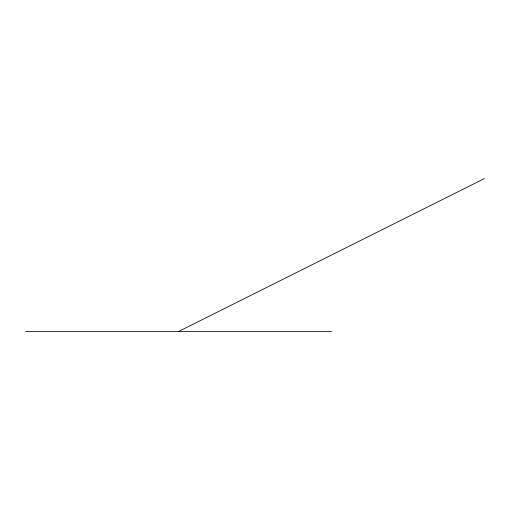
<?xml version="1.0" encoding="UTF-8"?>
<svg xmlns="http://www.w3.org/2000/svg" width="510" height="510" viewBox="0 0 510 510"><rect width="100%" height="100%" fill="white"/><g stroke="black" fill="none" stroke-linecap="round" stroke-linejoin="round"><path stroke-width="0.76" d="M178.5 331.5L484.5 178.5M25.5 331.5L331.5 331.5"/></g></svg>
